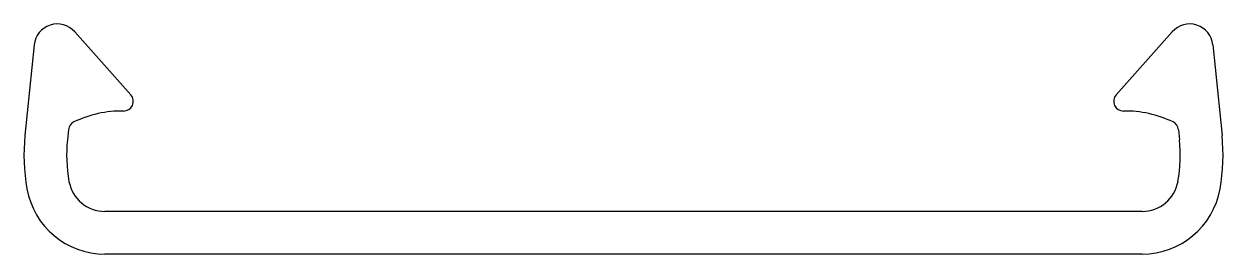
# Model space of a CAD drawing. Extents: x 3805.8 to 3836.7, y 1285.1 to 1291.1.
import ezdxf

# ---------------------------------------------------------------- set-up
doc = ezdxf.new("R2010")
doc.units = 0
doc.layers.get('0').update_dxf_attribs({"linetype": 'CONTINUOUS'})

msp = doc.modelspace()

# ---------------------------------------------------------------- linework, layer by layer
for p, q in [((3808.577, 1289.224), (3807.129, 1290.853)), ((3833.968, 1289.224), (3835.416, 1290.853)), ((3806.084, 1290.515), (3805.848, 1288.175)), ((3836.461, 1290.515), (3836.697, 1288.175)), ((3806.968, 1288.326), (3806.942, 1288.064)), ((3835.576, 1288.326), (3835.603, 1288.064)), ((3834.639, 1286.217), (3807.906, 1286.217)), ((3834.639, 1285.117), (3807.906, 1285.117))]:
    msp.add_line(p, q)
for centre, radius, start, end in [((3806.681, 1290.454), 0.6, 41.6351, 174.2368), ((3835.864, 1290.454), 0.6, 5.7632, 138.3649), ((3808.39, 1289.058), 0.25, 269.3177, 41.6351), ((3834.155, 1289.058), 0.25, 138.3649, 270.6823), ((3808.353, 1285.929), 2.879, 89.3177, 115.5908), ((3834.192, 1285.929), 2.879, 64.4092, 90.6823), ((3807.217, 1288.301), 0.25, 115.5908, 174.2368), ((3835.328, 1288.301), 0.25, 5.7632, 64.4092), ((3810.822, 1287.673), 5, 174.2368, 190.0712), ((3810.822, 1287.673), 3.9, 174.2368, 190.0712), ((3831.722, 1287.673), 3.9, 349.9288, 5.7632), ((3831.722, 1287.673), 5, 349.9288, 5.7632), ((3807.906, 1287.155), 0.938, 190.0712, 270), ((3834.639, 1287.155), 0.938, 270, 349.9288), ((3807.906, 1287.155), 2.038, 190.0712, 270), ((3834.639, 1287.155), 2.038, 270, 349.9288)]:
    msp.add_arc(centre, radius, start, end)

doc.saveas('drawing.dxf')
